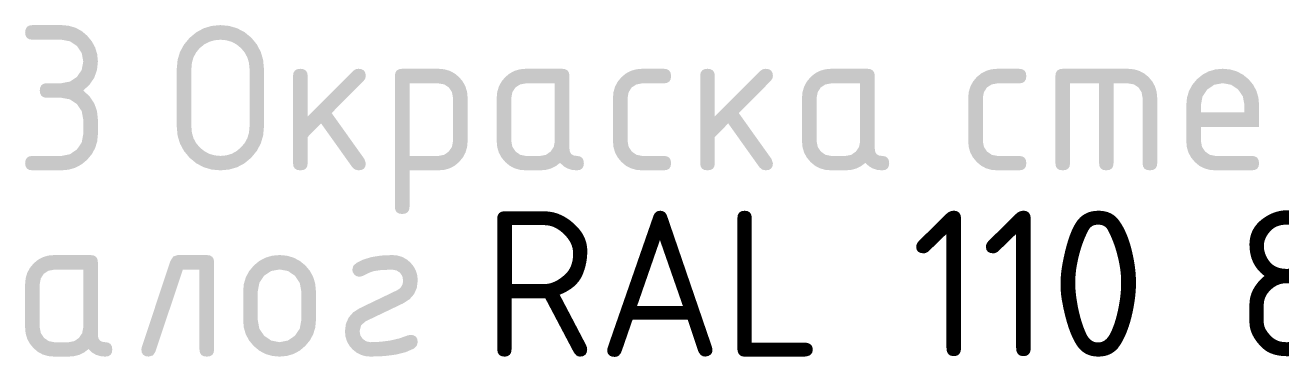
# Model space of a CAD drawing. Header units: millimetres. Extents: x 0 to 1189, y 0 to 841.
# Drawn here: x 1010.63 to 1036.79, y 602.24 to 609.15 of the extents above; entities that cross this region are included whole.
import ezdxf

# ---------------------------------------------------------------- set-up
doc = ezdxf.new("R2010")
doc.units = ezdxf.units.MM

msp = doc.modelspace()

# ---------------------------------------------------------------- hatches: boundary and pattern name
h = msp.add_hatch(color=7)
h.dxf.hatch_style = 2
h.paths.add_polyline_path([(1011.385047, 607.639239), (1011.080225, 607.639239), (1011.015896, 607.648748), (1010.969499, 607.677273), (1010.941396, 607.724816), (1010.931948, 607.791375), (1010.941396, 607.858253), (1010.969499, 607.905959), (1011.015896, 607.934544), (1011.080225, 607.944061), (1011.385047, 607.944061), (1011.560058, 607.977823), (1011.706957, 608.075251), (1011.805831, 608.221667), (1011.838146, 608.396609), (1011.805831, 608.572033), (1011.706957, 608.718519), (1011.560058, 608.817393), (1011.385047, 608.849708), (1010.779813, 608.849708), (1010.712935, 608.859225), (1010.665229, 608.887811), (1010.636643, 608.935517), (1010.627126, 609.002395), (1010.636643, 609.068954), (1010.665229, 609.116496), (1010.712935, 609.145022), (1010.779813, 609.15453), (1011.385047, 609.15453), (1011.535623, 609.141017), (1011.675606, 609.100167), (1011.803704, 609.031514), (1011.918623, 608.934595), (1012.015999, 608.817204), (1012.086193, 608.687926), (1012.128688, 608.547487), (1012.142968, 608.396609), (1012.123865, 608.21817), (1012.066625, 608.057612), (1011.97135, 607.915243), (1011.838146, 607.791375), (1011.97135, 607.667739), (1012.066625, 607.525345), (1012.123865, 607.364657), (1012.142968, 607.18614), (1012.142968, 606.881318), (1012.128688, 606.731362), (1012.086193, 606.592413), (1012.015999, 606.464522), (1011.918623, 606.347742), (1011.801843, 606.251055), (1011.673953, 606.182377), (1011.535003, 606.141398), (1011.385047, 606.127807), (1010.779813, 606.127807), (1010.712935, 606.136635), (1010.665229, 606.163705), (1010.636643, 606.209895), (1010.627126, 606.276084), (1010.636643, 606.342643), (1010.665229, 606.390186), (1010.712935, 606.418711), (1010.779813, 606.428219), (1011.385047, 606.428219), (1011.560058, 606.462739), (1011.706957, 606.563818), (1011.805831, 606.708857), (1011.838146, 606.885728), (1011.838146, 607.18614), (1011.805831, 607.361151), (1011.706957, 607.50805), (1011.560058, 607.606924)])
h = msp.add_hatch(color=7)
h.paths.add_polyline_path([(1015.302359, 607.034005), (1015.302359, 608.244474), (1015.291206, 608.366637), (1015.25778, 608.479291), (1015.202133, 608.582438), (1015.124317, 608.676075), (1015.03322, 608.751575), (1014.931323, 608.805887), (1014.818987, 608.838701), (1014.696574, 608.849708), (1014.574411, 608.838701), (1014.461756, 608.805887), (1014.35861, 608.751575), (1014.264972, 608.676075), (1014.187845, 608.582438), (1014.133714, 608.479291), (1014.101804, 608.366637), (1014.09134, 608.244474), (1014.09134, 607.034005), (1014.101804, 606.911592), (1014.133714, 606.799256), (1014.187845, 606.697359), (1014.264972, 606.606262), (1014.35861, 606.528446), (1014.461756, 606.472799), (1014.574411, 606.439373), (1014.696574, 606.428219), (1014.818987, 606.439373), (1014.931323, 606.472799), (1015.03322, 606.528446), (1015.124317, 606.606262), (1015.202133, 606.697359), (1015.25778, 606.799256), (1015.291206, 606.911592)])
h.paths.add_polyline_path([(1015.602772, 607.034005), (1015.586123, 606.852871), (1015.536144, 606.685017), (1015.452781, 606.530702), (1015.335984, 606.390186), (1015.198016, 606.27431), (1015.045011, 606.192437), (1014.877639, 606.143844), (1014.696574, 606.127807), (1014.51413, 606.143844), (1014.346621, 606.192437), (1014.193271, 606.27431), (1014.053306, 606.390186), (1013.936741, 606.530702), (1013.853352, 606.685017), (1013.803243, 606.852871), (1013.786517, 607.034005), (1013.786517, 608.244474), (1013.803243, 608.427227), (1013.853352, 608.59484), (1013.936741, 608.748086), (1014.053306, 608.887742), (1014.193271, 609.004539), (1014.346621, 609.087902), (1014.51413, 609.137882), (1014.696574, 609.15453), (1014.877708, 609.137951), (1015.045562, 609.088453), (1015.199876, 609.0064), (1015.340393, 608.892152), (1015.454641, 608.751575), (1015.536695, 608.596838), (1015.586192, 608.427839), (1015.602772, 608.244474)])
h = msp.add_hatch(color=7)
h.dxf.hatch_style = 2
h.paths.add_polyline_path([(1016.513951, 607.24953), (1017.466451, 608.20203), (1017.51296, 608.234414), (1017.572284, 608.244474), (1017.639162, 608.235026), (1017.686868, 608.206922), (1017.715454, 608.160525), (1017.724971, 608.096197), (1017.712707, 608.038526), (1017.678118, 607.990364), (1017.013352, 607.321739), (1017.695205, 606.36483), (1017.724971, 606.276084), (1017.715454, 606.209895), (1017.686868, 606.163705), (1017.639162, 606.136635), (1017.572284, 606.127807), (1017.499386, 606.143586), (1017.445505, 606.191197), (1016.793417, 607.105663), (1016.513951, 606.822338), (1016.513951, 606.276084), (1016.504443, 606.209895), (1016.475917, 606.163705), (1016.428375, 606.136635), (1016.361816, 606.127807), (1016.294938, 606.136635), (1016.247232, 606.163705), (1016.218646, 606.209895), (1016.209129, 606.276084), (1016.209129, 608.096197), (1016.218646, 608.160525), (1016.247232, 608.206922), (1016.294938, 608.235026), (1016.361816, 608.244474), (1016.428375, 608.235026), (1016.475917, 608.206922), (1016.504443, 608.160525), (1016.513951, 608.096197)])
h = msp.add_hatch(color=7)
h.paths.add_polyline_path([(1018.331033, 608.096197), (1018.34055, 608.160525), (1018.369136, 608.206922), (1018.416842, 608.235026), (1018.48372, 608.244474), (1019.241089, 608.244474), (1019.363502, 608.233389), (1019.475838, 608.200445), (1019.577736, 608.146108), (1019.668833, 608.070841), (1019.746649, 607.977203), (1019.802296, 607.874057), (1019.835722, 607.761402), (1019.846875, 607.639239), (1019.846875, 606.733041), (1019.835722, 606.610878), (1019.802296, 606.498224), (1019.746649, 606.395078), (1019.668833, 606.30144), (1019.577736, 606.224313), (1019.475838, 606.170182), (1019.363502, 606.138272), (1019.241089, 606.127807), (1018.635855, 606.127807), (1018.635855, 605.366028), (1018.626347, 605.301699), (1018.597821, 605.255302), (1018.550279, 605.227199), (1018.48372, 605.217751), (1018.416842, 605.227199), (1018.369136, 605.255302), (1018.34055, 605.301699), (1018.331033, 605.366028)])
h.paths.add_polyline_path([(1018.635855, 607.939652), (1018.635855, 606.428219), (1019.241089, 606.428219), (1019.356638, 606.450544), (1019.452756, 606.517516), (1019.519729, 606.61577), (1019.542053, 606.733041), (1019.542053, 607.639239), (1019.52028, 607.75651), (1019.457166, 607.854765), (1019.358843, 607.919532), (1019.241089, 607.939652)])
h = msp.add_hatch(color=7)
h.paths.add_polyline_path([(1021.663957, 607.939652), (1021.058723, 607.939652), (1020.940969, 607.917879), (1020.842646, 607.854765), (1020.779532, 607.75651), (1020.757759, 607.639239), (1020.757759, 606.733041), (1020.780083, 606.617424), (1020.847056, 606.517516), (1020.944828, 606.450544), (1021.058723, 606.428219), (1021.362993, 606.428219), (1021.478542, 606.450544), (1021.57466, 606.517516), (1021.641633, 606.61577), (1021.663957, 606.733041)])
h.paths.add_polyline_path([(1022.269191, 606.276084), (1022.259743, 606.209895), (1022.23164, 606.163705), (1022.185243, 606.136635), (1022.120915, 606.127807), (1022.018518, 606.137384), (1021.926818, 606.166392), (1021.84535, 606.215244), (1021.773649, 606.284352), (1021.683982, 606.215244), (1021.585891, 606.166392), (1021.479016, 606.137384), (1021.362993, 606.127807), (1021.058723, 606.127807), (1020.93631, 606.138272), (1020.823974, 606.170182), (1020.722077, 606.224313), (1020.63098, 606.30144), (1020.553164, 606.394457), (1020.497517, 606.49657), (1020.464091, 606.609018), (1020.452937, 606.733041), (1020.452937, 607.639239), (1020.464091, 607.761402), (1020.497517, 607.874057), (1020.553164, 607.977203), (1020.63098, 608.070841), (1020.722077, 608.146108), (1020.823974, 608.200445), (1020.93631, 608.233389), (1021.058723, 608.244474), (1021.816092, 608.244474), (1021.88297, 608.235026), (1021.930676, 608.206922), (1021.959262, 608.160525), (1021.968779, 608.096197), (1021.968779, 606.580906), (1021.978288, 606.514028), (1022.006813, 606.466322), (1022.054355, 606.437737), (1022.120915, 606.428219), (1022.185243, 606.418711), (1022.23164, 606.390186), (1022.259743, 606.342643)])
h = msp.add_hatch(color=7)
h.dxf.hatch_style = 2
h.paths.add_polyline_path([(1023.180371, 607.639239), (1023.180371, 606.733041), (1023.202695, 606.617424), (1023.269668, 606.517516), (1023.367439, 606.450544), (1023.481334, 606.428219), (1023.933882, 606.428219), (1024.00076, 606.418711), (1024.048466, 606.390186), (1024.077052, 606.342643), (1024.086569, 606.276084), (1024.077052, 606.209895), (1024.048466, 606.163705), (1024.00076, 606.136635), (1023.933882, 606.127807), (1023.481334, 606.127807), (1023.358921, 606.138272), (1023.246585, 606.170182), (1023.144688, 606.224313), (1023.053591, 606.30144), (1022.975775, 606.394457), (1022.920128, 606.49657), (1022.886702, 606.609018), (1022.875549, 606.733041), (1022.875549, 607.639239), (1022.886702, 607.761402), (1022.920128, 607.874057), (1022.975775, 607.977203), (1023.053591, 608.070841), (1023.144688, 608.146108), (1023.246585, 608.200445), (1023.358921, 608.233389), (1023.481334, 608.244474), (1023.933882, 608.244474), (1024.00076, 608.234965), (1024.048466, 608.20644), (1024.077052, 608.158898), (1024.086569, 608.092338), (1024.077052, 608.02546), (1024.048466, 607.977754), (1024.00076, 607.949169), (1023.933882, 607.939652), (1023.481334, 607.939652), (1023.363581, 607.917879), (1023.265258, 607.854765), (1023.202144, 607.75651)])
h = msp.add_hatch(color=7)
h.dxf.hatch_style = 2
h.paths.add_polyline_path([(1024.997332, 607.24953), (1025.949832, 608.20203), (1025.996341, 608.234414), (1026.055665, 608.244474), (1026.122543, 608.235026), (1026.170249, 608.206922), (1026.198835, 608.160525), (1026.208352, 608.096197), (1026.196087, 608.038526), (1026.161498, 607.990364), (1025.496733, 607.321739), (1026.178586, 606.36483), (1026.208352, 606.276084), (1026.198835, 606.209895), (1026.170249, 606.163705), (1026.122543, 606.136635), (1026.055665, 606.127807), (1025.982767, 606.143586), (1025.928886, 606.191197), (1025.276798, 607.105663), (1024.997332, 606.822338), (1024.997332, 606.276084), (1024.987823, 606.209895), (1024.959298, 606.163705), (1024.911756, 606.136635), (1024.845196, 606.127807), (1024.778319, 606.136635), (1024.730613, 606.163705), (1024.702027, 606.209895), (1024.69251, 606.276084), (1024.69251, 608.096197), (1024.702027, 608.160525), (1024.730613, 608.206922), (1024.778319, 608.235026), (1024.845196, 608.244474), (1024.911756, 608.235026), (1024.959298, 608.206922), (1024.987823, 608.160525), (1024.997332, 608.096197)])
h = msp.add_hatch(color=7)
h.paths.add_polyline_path([(1028.025434, 607.939652), (1027.420199, 607.939652), (1027.302446, 607.917879), (1027.204123, 607.854765), (1027.141009, 607.75651), (1027.119236, 607.639239), (1027.119236, 606.733041), (1027.14156, 606.617424), (1027.208533, 606.517516), (1027.306305, 606.450544), (1027.420199, 606.428219), (1027.72447, 606.428219), (1027.840019, 606.450544), (1027.936137, 606.517516), (1028.00311, 606.61577), (1028.025434, 606.733041)])
h.paths.add_polyline_path([(1028.630668, 606.276084), (1028.62122, 606.209895), (1028.593117, 606.163705), (1028.54672, 606.136635), (1028.482391, 606.127807), (1028.379994, 606.137384), (1028.288295, 606.166392), (1028.206827, 606.215244), (1028.135126, 606.284352), (1028.045458, 606.215244), (1027.947368, 606.166392), (1027.840492, 606.137384), (1027.72447, 606.127807), (1027.420199, 606.127807), (1027.297787, 606.138272), (1027.185451, 606.170182), (1027.083553, 606.224313), (1026.992456, 606.30144), (1026.91464, 606.394457), (1026.858993, 606.49657), (1026.825567, 606.609018), (1026.814414, 606.733041), (1026.814414, 607.639239), (1026.825567, 607.761402), (1026.858993, 607.874057), (1026.91464, 607.977203), (1026.992456, 608.070841), (1027.083553, 608.146108), (1027.185451, 608.200445), (1027.297787, 608.233389), (1027.420199, 608.244474), (1028.177569, 608.244474), (1028.244447, 608.235026), (1028.292153, 608.206922), (1028.320739, 608.160525), (1028.330256, 608.096197), (1028.330256, 606.580906), (1028.339764, 606.514028), (1028.36829, 606.466322), (1028.415832, 606.437737), (1028.482391, 606.428219), (1028.54672, 606.418711), (1028.593117, 606.390186), (1028.62122, 606.342643)])
h = msp.add_hatch(color=7)
h.dxf.hatch_style = 2
h.paths.add_polyline_path([(1030.582607, 607.639239), (1030.582607, 606.733041), (1030.604932, 606.617424), (1030.671904, 606.517516), (1030.769676, 606.450544), (1030.883571, 606.428219), (1031.336119, 606.428219), (1031.402997, 606.418711), (1031.450702, 606.390186), (1031.479288, 606.342643), (1031.488805, 606.276084), (1031.479288, 606.209895), (1031.450702, 606.163705), (1031.402997, 606.136635), (1031.336119, 606.127807), (1030.883571, 606.127807), (1030.761158, 606.138272), (1030.648822, 606.170182), (1030.546925, 606.224313), (1030.455828, 606.30144), (1030.378012, 606.394457), (1030.322365, 606.49657), (1030.288939, 606.609018), (1030.277785, 606.733041), (1030.277785, 607.639239), (1030.288939, 607.761402), (1030.322365, 607.874057), (1030.378012, 607.977203), (1030.455828, 608.070841), (1030.546925, 608.146108), (1030.648822, 608.200445), (1030.761158, 608.233389), (1030.883571, 608.244474), (1031.336119, 608.244474), (1031.402997, 608.234965), (1031.450702, 608.20644), (1031.479288, 608.158898), (1031.488805, 608.092338), (1031.479288, 608.02546), (1031.450702, 607.977754), (1031.402997, 607.949169), (1031.336119, 607.939652), (1030.883571, 607.939652), (1030.765817, 607.917879), (1030.667494, 607.854765), (1030.60438, 607.75651)])
h = msp.add_hatch(color=7)
h.dxf.hatch_style = 2
h.paths.add_polyline_path([(1032.247433, 608.244474), (1033.610588, 608.244474), (1033.732062, 608.233389), (1033.843201, 608.200445), (1033.944832, 608.146108), (1034.03778, 608.070841), (1034.115596, 607.977203), (1034.171243, 607.874057), (1034.204669, 607.761402), (1034.215823, 607.639239), (1034.215823, 606.276084), (1034.206306, 606.209895), (1034.17772, 606.163705), (1034.130014, 606.136635), (1034.063136, 606.127807), (1033.996577, 606.136635), (1033.949035, 606.163705), (1033.920509, 606.209895), (1033.911001, 606.276084), (1033.911001, 607.639239), (1033.889228, 607.75651), (1033.826114, 607.854765), (1033.727859, 607.919532), (1033.610588, 607.939652), (1033.305766, 607.939652), (1033.305766, 606.276084), (1033.296249, 606.209895), (1033.267664, 606.163705), (1033.219958, 606.136635), (1033.15308, 606.127807), (1033.088984, 606.136635), (1033.042561, 606.163705), (1033.014328, 606.209895), (1033.004803, 606.276084), (1033.004803, 607.939652), (1032.399568, 607.939652), (1032.399568, 606.276084), (1032.39006, 606.209895), (1032.361535, 606.163705), (1032.313992, 606.136635), (1032.247433, 606.127807), (1032.180555, 606.136635), (1032.132849, 606.163705), (1032.104263, 606.209895), (1032.094746, 606.276084), (1032.094746, 608.096197), (1032.104263, 608.160525), (1032.132849, 608.206922), (1032.180555, 608.235026)])
h = msp.add_hatch(color=7)
h.paths.add_polyline_path([(1035.580222, 607.944061), (1035.405211, 607.911746), (1035.258312, 607.812872), (1035.159438, 607.665973), (1035.127123, 607.490962), (1035.127123, 607.338276), (1036.033321, 607.338276), (1036.033321, 607.490962), (1036.001006, 607.665973), (1035.902132, 607.812872), (1035.755233, 607.911746)])
h.paths.add_polyline_path([(1035.127123, 607.034005), (1035.127123, 606.733041), (1035.149447, 606.617424), (1035.21642, 606.517516), (1035.314192, 606.450544), (1035.428086, 606.428219), (1036.185456, 606.428219), (1036.252334, 606.418711), (1036.30004, 606.390186), (1036.328626, 606.342643), (1036.338143, 606.276084), (1036.328626, 606.209895), (1036.30004, 606.163705), (1036.252334, 606.136635), (1036.185456, 606.127807), (1035.428086, 606.127807), (1035.305674, 606.138272), (1035.193338, 606.170182), (1035.09144, 606.224313), (1035.000343, 606.30144), (1034.922527, 606.394457), (1034.86688, 606.49657), (1034.833454, 606.609018), (1034.822301, 606.733041), (1034.822301, 607.486553), (1034.8359, 607.639059), (1034.87694, 607.779317), (1034.945782, 607.90769), (1035.042787, 608.024539), (1035.159317, 608.121225), (1035.287527, 608.189903), (1035.427725, 608.230883), (1035.580222, 608.244474), (1035.732719, 608.230943), (1035.872917, 608.190386), (1036.001126, 608.122853), (1036.117657, 608.028397), (1036.214662, 607.911867), (1036.283504, 607.783658), (1036.324543, 607.64346), (1036.338143, 607.490962), (1036.338143, 607.034005)])
h = msp.add_hatch(color=7)
h.paths.add_polyline_path([(1011.83736, 604.057324), (1011.232126, 604.057324), (1011.114373, 604.035551), (1011.01605, 603.972437), (1010.952936, 603.874183), (1010.931163, 603.756912), (1010.931163, 602.850714), (1010.953487, 602.735096), (1011.020459, 602.635188), (1011.118231, 602.568216), (1011.232126, 602.545892), (1011.536397, 602.545892), (1011.651945, 602.568216), (1011.748064, 602.635188), (1011.815036, 602.733443), (1011.83736, 602.850714)])
h.paths.add_polyline_path([(1012.442595, 602.393756), (1012.433147, 602.327567), (1012.405043, 602.281377), (1012.358647, 602.254307), (1012.294318, 602.245479), (1012.191921, 602.255057), (1012.100221, 602.284064), (1012.018753, 602.332916), (1011.947052, 602.402024), (1011.857385, 602.332916), (1011.759295, 602.284064), (1011.652419, 602.255057), (1011.536397, 602.245479), (1011.232126, 602.245479), (1011.109713, 602.255944), (1010.997377, 602.287854), (1010.89548, 602.341985), (1010.804383, 602.419112), (1010.726567, 602.51213), (1010.67092, 602.614242), (1010.637494, 602.72669), (1010.626341, 602.850714), (1010.626341, 603.756912), (1010.637494, 603.879075), (1010.67092, 603.991729), (1010.726567, 604.094875), (1010.804383, 604.188513), (1010.89548, 604.26378), (1010.997377, 604.318118), (1011.109713, 604.351061), (1011.232126, 604.362146), (1011.989496, 604.362146), (1012.056374, 604.352698), (1012.10408, 604.324594), (1012.132665, 604.278198), (1012.142183, 604.213869), (1012.142183, 602.698578), (1012.151691, 602.6317), (1012.180216, 602.583994), (1012.227759, 602.555409), (1012.294318, 602.545892), (1012.358647, 602.536383), (1012.405043, 602.507858), (1012.433147, 602.460315)])
h = msp.add_hatch(color=7)
h.dxf.hatch_style = 2
h.paths.add_polyline_path([(1013.80648, 604.362146), (1014.411715, 604.362146), (1014.478593, 604.352698), (1014.526299, 604.324594), (1014.554884, 604.278198), (1014.564401, 604.213869), (1014.564401, 602.393756), (1014.554884, 602.327567), (1014.526299, 602.281377), (1014.478593, 602.254307), (1014.411715, 602.245479), (1014.345156, 602.254307), (1014.297613, 602.281377), (1014.269088, 602.327567), (1014.259579, 602.393756), (1014.259579, 604.057324), (1013.912314, 604.057324), (1013.340704, 602.346903), (1013.289992, 602.270766), (1013.201246, 602.245479), (1013.134368, 602.254988), (1013.086662, 602.283513), (1013.058077, 602.331055), (1013.048559, 602.397615), (1013.057379, 602.444468), (1013.654345, 604.239225), (1013.71429, 604.332518)])
h = msp.add_hatch(color=7)
h.paths.add_polyline_path([(1015.170071, 602.998991), (1015.170071, 603.604225), (1015.18367, 603.756731), (1015.22471, 603.896989), (1015.293552, 604.025362), (1015.390557, 604.142211), (1015.507087, 604.238898), (1015.635296, 604.307576), (1015.775495, 604.348555), (1015.927992, 604.362146), (1016.080489, 604.348615), (1016.220687, 604.308058), (1016.348896, 604.240525), (1016.465427, 604.14607), (1016.562432, 604.02947), (1016.631274, 603.900779), (1016.672313, 603.759271), (1016.685913, 603.604225), (1016.685913, 602.998991), (1016.671633, 602.849034), (1016.629138, 602.710085), (1016.558944, 602.582194), (1016.461568, 602.465414), (1016.346648, 602.368728), (1016.218551, 602.30005), (1016.078568, 602.25907), (1015.927992, 602.245479), (1015.775495, 602.25907), (1015.635296, 602.30005), (1015.507087, 602.368728), (1015.390557, 602.465414), (1015.293552, 602.582194), (1015.22471, 602.710085), (1015.18367, 602.849034)])
h.paths.add_polyline_path([(1016.381091, 603.0034), (1016.381091, 603.608635), (1016.348776, 603.782199), (1016.249902, 603.930544), (1016.103003, 604.029419), (1015.927992, 604.061734), (1015.752981, 604.029419), (1015.606082, 603.930544), (1015.507208, 603.782199), (1015.474893, 603.608635), (1015.474893, 603.0034), (1015.507208, 602.826529), (1015.606082, 602.681491), (1015.752981, 602.580411), (1015.927992, 602.545892), (1016.103003, 602.580411), (1016.249902, 602.681491), (1016.348776, 602.827976)])
h = msp.add_hatch(color=7)
h.dxf.hatch_style = 2
h.paths.add_polyline_path([(1018.654738, 602.698578), (1018.721615, 602.689061), (1018.769321, 602.660475), (1018.797907, 602.61277), (1018.807424, 602.545892), (1018.785651, 602.470306), (1018.722537, 602.410844), (1018.55675, 602.338497), (1018.351225, 602.28682), (1018.105908, 602.255815), (1017.820749, 602.245479), (1017.716173, 602.254988), (1017.618728, 602.283513), (1017.529139, 602.331055), (1017.448127, 602.397615), (1017.379019, 602.478695), (1017.330167, 602.568767), (1017.301159, 602.667521), (1017.291582, 602.774646), (1017.310685, 602.928469), (1017.367925, 603.059762), (1017.4632, 603.16811), (1017.596404, 603.253101), (1018.379681, 603.629581), (1018.432839, 603.665548), (1018.471321, 603.710609), (1018.494713, 603.766007), (1018.502602, 603.832979), (1018.486617, 603.919658), (1018.439212, 603.993934), (1018.363282, 604.041545), (1018.278257, 604.057324), (1018.052121, 604.050503), (1017.892958, 604.027558), (1017.784989, 603.989662), (1017.664204, 603.926135), (1017.596404, 603.909047), (1017.538733, 603.919107), (1017.490571, 603.951491), (1017.454811, 604.002754), (1017.444269, 604.057324), (1017.463837, 604.132978), (1017.524746, 604.192923), (1017.671473, 604.267501), (1017.845691, 604.320322), (1018.047815, 604.35175), (1018.278257, 604.362146), (1018.382833, 604.352637), (1018.480278, 604.324112), (1018.569868, 604.27657), (1018.650879, 604.210011), (1018.719988, 604.127302), (1018.768839, 604.037411), (1018.797847, 603.939562), (1018.807424, 603.832979), (1018.788321, 603.679156), (1018.731081, 603.547863), (1018.635807, 603.439515), (1018.502602, 603.354524), (1017.723735, 602.981903), (1017.628237, 602.899152), (1017.596404, 602.774646), (1017.612389, 602.687967), (1017.659794, 602.613691), (1017.73407, 602.563875), (1017.820749, 602.545892), (1018.035947, 602.554668), (1018.236779, 602.580963), (1018.423348, 602.624724), (1018.595757, 602.6859)])

# ---------------------------------------------------------------- texts
at = {"color": 7, "insert": (1020.152374, 605.285767), "char_height": 3.040288, "attachment_point": 1}
msp.add_mtext('{\\fGOSTCommon|b0|i0|c0;RAL 110 85 50}', dxfattribs=at)

doc.saveas('drawing.dxf')
